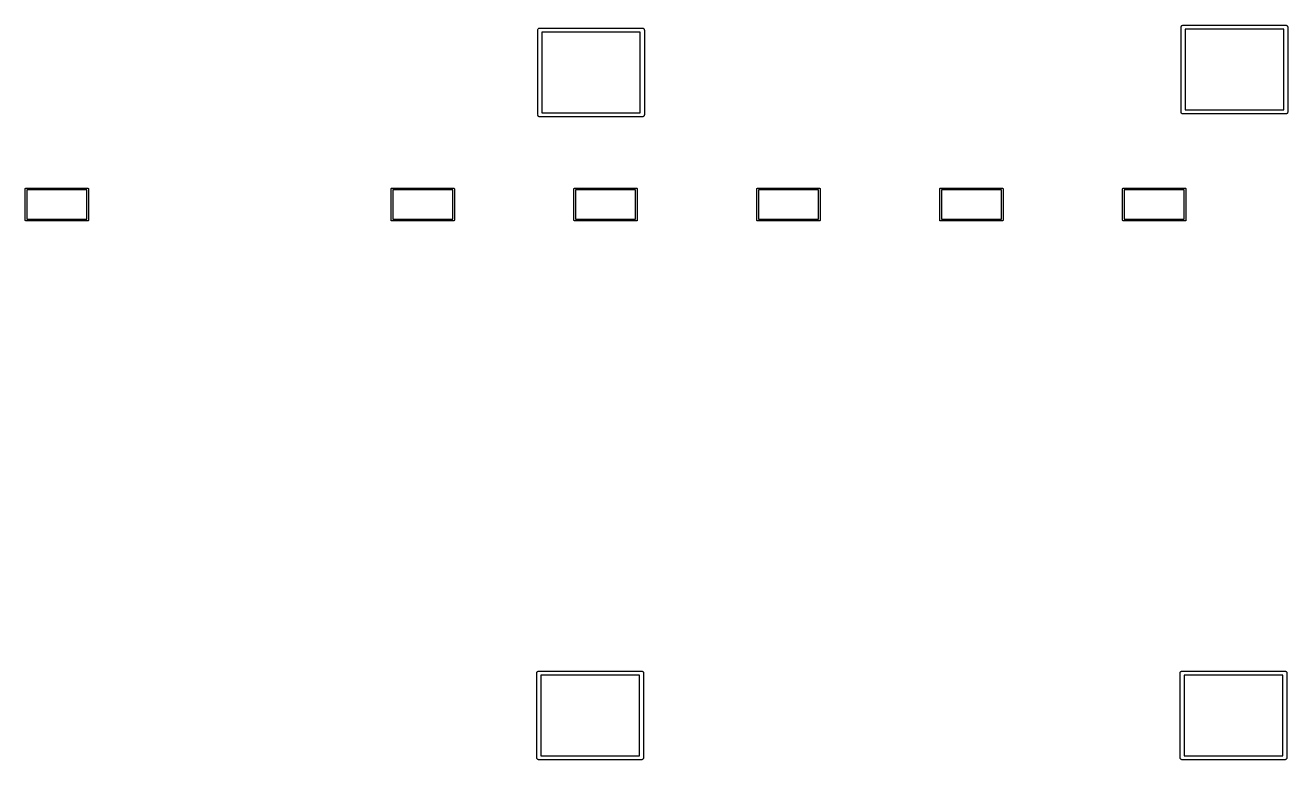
# Model space of a CAD drawing. Extents: x 1.3 to 14.8, y -4.8 to 0.
# Drawn here: x 4.684 to 6.152, y -1.755 to -0.901 of the extents above; entities that cross this region are included whole.
import ezdxf

# ---------------------------------------------------------------- set-up
doc = ezdxf.new("R2010")
doc.units = 0
doc.header["$MEASUREMENT"] = 0
doc.layers.add('BLACK', color=7, linetype='CONTINUOUS')

msp = doc.modelspace()

# ---------------------------------------------------------------- linework, layer by layer
at = {"layer": 'BLACK', "linetype": 'CONTINUOUS'}
for p, q in [((5.27999, -0.906441), (5.28003, -0.905978)), ((5.28, -0.906557), (5.27999, -0.906441)), ((5.28, -1.00475), (5.28, -0.906557)), ((5.28003, -0.905978), (5.28017, -0.905533)), ((5.28017, -0.905533), (5.28039, -0.905122)), ((5.28039, -0.905122), (5.28068, -0.904763)), ((5.28068, -0.904763), (5.28104, -0.904467)), ((5.28104, -0.904467), (5.28145, -0.904248)), ((5.28145, -0.904248), (5.2819, -0.904113)), ((5.2819, -0.904113), (5.28225, -0.904079)), ((5.28225, -0.904079), (5.28236, -0.904067)), ((5.28236, -0.904067), (5.28248, -0.904079)), ((5.28248, -0.904079), (5.40154, -0.904079)), ((5.28472, -0.908803), (5.28472, -1.0025)), ((5.39929, -0.908803), (5.28472, -0.908803)), ((5.39929, -1.0025), (5.39929, -0.908803)), ((5.40154, -0.904079), (5.40165, -0.904067)), ((5.40165, -0.904067), (5.40212, -0.904113)), ((5.40212, -0.904113), (5.40256, -0.904248)), ((5.40256, -0.904248), (5.40297, -0.904467)), ((5.40297, -0.904467), (5.40333, -0.904763)), ((5.40333, -0.904763), (5.40363, -0.905122)), ((5.40363, -0.905122), (5.40385, -0.905533)), ((5.40385, -0.905533), (5.40398, -0.905978)), ((5.40398, -0.905978), (5.40402, -0.906325)), ((5.40402, -0.906325), (5.40402, -1.00475)), ((6.02802, -0.903134), (6.02807, -0.902671)), ((6.02803, -0.90325), (6.02802, -0.903134)), ((6.02803, -1.00144), (6.02803, -0.90325)), ((6.02807, -0.902671), (6.0282, -0.902226)), ((6.0282, -0.902226), (6.02842, -0.901815)), ((6.02842, -0.901815), (6.02872, -0.901455)), ((6.02872, -0.901455), (6.02907, -0.90116)), ((6.02907, -0.90116), (6.02949, -0.900941)), ((6.02949, -0.900941), (6.02993, -0.900806)), ((6.02993, -0.900806), (6.03028, -0.900772)), ((6.03028, -0.900772), (6.03039, -0.90076)), ((6.03039, -0.90076), (6.03051, -0.900772)), ((6.03051, -0.900772), (6.14957, -0.900772)), ((6.03276, -0.905496), (6.03276, -0.999197)), ((6.14732, -0.905496), (6.03276, -0.905496)), ((6.14732, -0.999197), (6.14732, -0.905496)), ((6.14957, -0.900772), (6.14969, -0.90076)), ((6.14969, -0.90076), (6.15015, -0.900806)), ((6.15015, -0.900806), (6.15059, -0.900941)), ((6.15059, -0.900941), (6.151, -0.90116)), ((6.151, -0.90116), (6.15136, -0.901455)), ((6.15136, -0.901455), (6.15166, -0.901815)), ((6.15166, -0.901815), (6.15188, -0.902226)), ((6.15188, -0.902226), (6.15201, -0.902671)), ((6.15201, -0.902671), (6.15205, -0.903018)), ((6.15205, -0.903018), (6.15205, -1.00144)), ((5.27999, -1.00487), (5.28, -1.00475)), ((5.28003, -1.00533), (5.27999, -1.00487)), ((5.28017, -1.00577), (5.28003, -1.00533)), ((5.28039, -1.00618), (5.28017, -1.00577)), ((5.28068, -1.00654), (5.28039, -1.00618)), ((5.28104, -1.00684), (5.28068, -1.00654)), ((5.28145, -1.00706), (5.28104, -1.00684)), ((5.2819, -1.00719), (5.28145, -1.00706)), ((5.28225, -1.00723), (5.2819, -1.00719)), ((5.28236, -1.00724), (5.28225, -1.00723)), ((5.28225, -1.00723), (5.28225, -1.00723)), ((5.28248, -1.00723), (5.28236, -1.00724)), ((5.40154, -1.00723), (5.28248, -1.00723)), ((5.28472, -1.0025), (5.39929, -1.0025)), ((5.40165, -1.00724), (5.40154, -1.00723)), ((5.40177, -1.00723), (5.40165, -1.00724)), ((5.40212, -1.00719), (5.40177, -1.00723)), ((5.40177, -1.00723), (5.40177, -1.00723)), ((5.40256, -1.00706), (5.40212, -1.00719)), ((5.40297, -1.00684), (5.40256, -1.00706)), ((5.40333, -1.00654), (5.40297, -1.00684)), ((5.40363, -1.00618), (5.40333, -1.00654)), ((5.40385, -1.00577), (5.40363, -1.00618)), ((5.40398, -1.00533), (5.40385, -1.00577)), ((5.40399, -1.00524), (5.40398, -1.00533)), ((5.40402, -1.00498), (5.40399, -1.00524)), ((5.40402, -1.00475), (5.40403, -1.00487)), ((5.40403, -1.00487), (5.40402, -1.00498)), ((5.40402, -1.00498), (5.40402, -1.00498)), ((6.02802, -1.00156), (6.02803, -1.00144)), ((6.02807, -1.00202), (6.02802, -1.00156)), ((6.0282, -1.00247), (6.02807, -1.00202)), ((6.02842, -1.00288), (6.0282, -1.00247)), ((6.02872, -1.00324), (6.02842, -1.00288)), ((6.02907, -1.00353), (6.02872, -1.00324)), ((6.02949, -1.00375), (6.02907, -1.00353)), ((6.02993, -1.00389), (6.02949, -1.00375)), ((6.03028, -1.00392), (6.02993, -1.00389)), ((6.03039, -1.00393), (6.03028, -1.00392)), ((6.03028, -1.00392), (6.03028, -1.00392)), ((6.03051, -1.00392), (6.03039, -1.00393)), ((6.14957, -1.00392), (6.03051, -1.00392)), ((6.03276, -0.999197), (6.14732, -0.999197)), ((6.14969, -1.00393), (6.14957, -1.00392)), ((6.1498, -1.00392), (6.14969, -1.00393)), ((6.15015, -1.00389), (6.1498, -1.00392)), ((6.1498, -1.00392), (6.1498, -1.00392)), ((6.15059, -1.00375), (6.15015, -1.00389)), ((6.151, -1.00353), (6.15059, -1.00375)), ((6.15136, -1.00324), (6.151, -1.00353)), ((6.15166, -1.00288), (6.15136, -1.00324)), ((6.15188, -1.00247), (6.15166, -1.00288)), ((6.15201, -1.00202), (6.15188, -1.00247)), ((6.15206, -1.00156), (6.15201, -1.00202)), ((6.15205, -1.00144), (6.15206, -1.00156)), ((4.68425, -1.09113), (4.68427, -1.09094)), ((4.68425, -1.09118), (4.68425, -1.09113)), ((4.68425, -1.12731), (4.68425, -1.09118)), ((4.68427, -1.09094), (4.68432, -1.09076)), ((4.68432, -1.09076), (4.68441, -1.09058)), ((4.68441, -1.09058), (4.68454, -1.09043)), ((4.68454, -1.09043), (4.68469, -1.09031)), ((4.68469, -1.09031), (4.68486, -1.09022)), ((4.68486, -1.09022), (4.68504, -1.09016)), ((4.68504, -1.09016), (4.68519, -1.09015)), ((4.68519, -1.09015), (4.68524, -1.09014)), ((4.68519, -1.09015), (4.68519, -1.09015)), ((4.68524, -1.09014), (4.68528, -1.09015)), ((4.68528, -1.09015), (4.75684, -1.09015)), ((4.68622, -1.09212), (4.68622, -1.12637)), ((4.75591, -1.09212), (4.68622, -1.09212)), ((4.75591, -1.12637), (4.75591, -1.09212)), ((4.75684, -1.09015), (4.75689, -1.09014)), ((4.75689, -1.09014), (4.75694, -1.09015)), ((4.75694, -1.09015), (4.75694, -1.09015)), ((4.75694, -1.09015), (4.75708, -1.09016)), ((4.75708, -1.09016), (4.75727, -1.09022)), ((4.75727, -1.09022), (4.75744, -1.09031)), ((4.75744, -1.09031), (4.75759, -1.09043)), ((4.75759, -1.09043), (4.75771, -1.09058)), ((4.75771, -1.09058), (4.7578, -1.09076)), ((4.7578, -1.09076), (4.75786, -1.09094)), ((4.75786, -1.09094), (4.75788, -1.09113)), ((4.75788, -1.09113), (4.75787, -1.09118)), ((4.75787, -1.09118), (4.75787, -1.12731)), ((5.10952, -1.09113), (5.10954, -1.09094)), ((5.10953, -1.09118), (5.10952, -1.09113)), ((5.10953, -1.12731), (5.10953, -1.09118)), ((5.10954, -1.09094), (5.1096, -1.09076)), ((5.1096, -1.09076), (5.10969, -1.09058)), ((5.10969, -1.09058), (5.10981, -1.09043)), ((5.10981, -1.09043), (5.10996, -1.09031)), ((5.10996, -1.09031), (5.11013, -1.09022)), ((5.11013, -1.09022), (5.11032, -1.09016)), ((5.11032, -1.09016), (5.11046, -1.09015)), ((5.11046, -1.09015), (5.11051, -1.09014)), ((5.11046, -1.09015), (5.11046, -1.09015)), ((5.11051, -1.09014), (5.11056, -1.09015)), ((5.11056, -1.09015), (5.18212, -1.09015)), ((5.1115, -1.09212), (5.1115, -1.12637)), ((5.18118, -1.09212), (5.1115, -1.09212)), ((5.18118, -1.12637), (5.18118, -1.09212)), ((5.18212, -1.09015), (5.18217, -1.09014)), ((5.18217, -1.09014), (5.18221, -1.09015)), ((5.18221, -1.09015), (5.18221, -1.09015)), ((5.18221, -1.09015), (5.18236, -1.09016)), ((5.18236, -1.09016), (5.18254, -1.09022)), ((5.18254, -1.09022), (5.18271, -1.09031)), ((5.18271, -1.09031), (5.18286, -1.09043)), ((5.18286, -1.09043), (5.18299, -1.09058)), ((5.18299, -1.09058), (5.18308, -1.09076)), ((5.18308, -1.09076), (5.18314, -1.09094)), ((5.18314, -1.09094), (5.18315, -1.09113)), ((5.18315, -1.09113), (5.18315, -1.09118)), ((5.18315, -1.09118), (5.18315, -1.12731)), ((5.32216, -1.09113), (5.32218, -1.09094)), ((5.32217, -1.09118), (5.32216, -1.09113)), ((5.32217, -1.12731), (5.32217, -1.09118)), ((5.32218, -1.09094), (5.32224, -1.09076)), ((5.32224, -1.09076), (5.32233, -1.09058)), ((5.32233, -1.09058), (5.32245, -1.09043)), ((5.32245, -1.09043), (5.3226, -1.09031)), ((5.3226, -1.09031), (5.32277, -1.09022)), ((5.32277, -1.09022), (5.32296, -1.09016)), ((5.32296, -1.09016), (5.3231, -1.09015)), ((5.3231, -1.09015), (5.32315, -1.09014)), ((5.3231, -1.09015), (5.3231, -1.09015)), ((5.32315, -1.09014), (5.3232, -1.09015)), ((5.3232, -1.09015), (5.39476, -1.09015)), ((5.32413, -1.09212), (5.32413, -1.12637)), ((5.39382, -1.09212), (5.32413, -1.09212)), ((5.39382, -1.12637), (5.39382, -1.09212)), ((5.39476, -1.09015), (5.3948, -1.09014)), ((5.3948, -1.09014), (5.39485, -1.09015)), ((5.39485, -1.09015), (5.39485, -1.09015)), ((5.39485, -1.09015), (5.395, -1.09016)), ((5.395, -1.09016), (5.39518, -1.09022)), ((5.39518, -1.09022), (5.39535, -1.09031)), ((5.39535, -1.09031), (5.3955, -1.09043)), ((5.3955, -1.09043), (5.39563, -1.09058)), ((5.39563, -1.09058), (5.39572, -1.09076)), ((5.39572, -1.09076), (5.39577, -1.09094)), ((5.39577, -1.09094), (5.39579, -1.09113)), ((5.39579, -1.09113), (5.39579, -1.09118)), ((5.39579, -1.09118), (5.39579, -1.12731)), ((5.5348, -1.09113), (5.53482, -1.09094)), ((5.5348, -1.09118), (5.5348, -1.09113)), ((5.5348, -1.12731), (5.5348, -1.09118)), ((5.53482, -1.09094), (5.53487, -1.09076)), ((5.53487, -1.09076), (5.53497, -1.09058)), ((5.53497, -1.09058), (5.53509, -1.09043)), ((5.53509, -1.09043), (5.53524, -1.09031)), ((5.53524, -1.09031), (5.53541, -1.09022)), ((5.53541, -1.09022), (5.53559, -1.09016)), ((5.53559, -1.09016), (5.53574, -1.09015)), ((5.53574, -1.09015), (5.53579, -1.09014)), ((5.53574, -1.09015), (5.53574, -1.09015)), ((5.53579, -1.09014), (5.53584, -1.09015)), ((5.53584, -1.09015), (5.60739, -1.09015)), ((5.53677, -1.09212), (5.53677, -1.12637)), ((5.60646, -1.09212), (5.53677, -1.09212)), ((5.60646, -1.12637), (5.60646, -1.09212)), ((5.60739, -1.09015), (5.60744, -1.09014)), ((5.60744, -1.09014), (5.60749, -1.09015)), ((5.60749, -1.09015), (5.60749, -1.09015)), ((5.60749, -1.09015), (5.60763, -1.09016)), ((5.60763, -1.09016), (5.60782, -1.09022)), ((5.60782, -1.09022), (5.60799, -1.09031)), ((5.60799, -1.09031), (5.60814, -1.09043)), ((5.60814, -1.09043), (5.60826, -1.09058)), ((5.60826, -1.09058), (5.60835, -1.09076)), ((5.60835, -1.09076), (5.60841, -1.09094)), ((5.60841, -1.09094), (5.60843, -1.09113)), ((5.60843, -1.09113), (5.60843, -1.09118)), ((5.60843, -1.09118), (5.60843, -1.12731)), ((5.74744, -1.09113), (5.74746, -1.09094)), ((5.74744, -1.09118), (5.74744, -1.09113)), ((5.74744, -1.12731), (5.74744, -1.09118)), ((5.74746, -1.09094), (5.74751, -1.09076)), ((5.74751, -1.09076), (5.7476, -1.09058)), ((5.7476, -1.09058), (5.74773, -1.09043)), ((5.74773, -1.09043), (5.74788, -1.09031)), ((5.74788, -1.09031), (5.74805, -1.09022)), ((5.74805, -1.09022), (5.74823, -1.09016)), ((5.74823, -1.09016), (5.74838, -1.09015)), ((5.74838, -1.09015), (5.74843, -1.09014)), ((5.74838, -1.09015), (5.74838, -1.09015)), ((5.74843, -1.09014), (5.74847, -1.09015)), ((5.74847, -1.09015), (5.82003, -1.09015)), ((5.74941, -1.09212), (5.74941, -1.12637)), ((5.81909, -1.09212), (5.74941, -1.09212)), ((5.81909, -1.12637), (5.81909, -1.09212)), ((5.82003, -1.09015), (5.82008, -1.09014)), ((5.82008, -1.09014), (5.82013, -1.09015)), ((5.82013, -1.09015), (5.82013, -1.09015)), ((5.82013, -1.09015), (5.82027, -1.09016)), ((5.82027, -1.09016), (5.82046, -1.09022)), ((5.82046, -1.09022), (5.82063, -1.09031)), ((5.82063, -1.09031), (5.82078, -1.09043)), ((5.82078, -1.09043), (5.8209, -1.09058)), ((5.8209, -1.09058), (5.82099, -1.09076)), ((5.82099, -1.09076), (5.82105, -1.09094)), ((5.82105, -1.09094), (5.82107, -1.09113)), ((5.82107, -1.09113), (5.82106, -1.09118)), ((5.82106, -1.09118), (5.82106, -1.12731)), ((5.96007, -1.09113), (5.96009, -1.09094)), ((5.96008, -1.09118), (5.96007, -1.09113)), ((5.96008, -1.12731), (5.96008, -1.09118)), ((5.96009, -1.09094), (5.96015, -1.09076)), ((5.96015, -1.09076), (5.96024, -1.09058)), ((5.96024, -1.09058), (5.96036, -1.09043)), ((5.96036, -1.09043), (5.96051, -1.09031)), ((5.96051, -1.09031), (5.96068, -1.09022)), ((5.96068, -1.09022), (5.96087, -1.09016)), ((5.96087, -1.09016), (5.96102, -1.09015)), ((5.96102, -1.09015), (5.96106, -1.09014)), ((5.96102, -1.09015), (5.96102, -1.09015)), ((5.96106, -1.09014), (5.96111, -1.09015)), ((5.96111, -1.09015), (6.03267, -1.09015)), ((5.96205, -1.09212), (5.96205, -1.12637)), ((6.03173, -1.09212), (5.96205, -1.09212)), ((6.03173, -1.12637), (6.03173, -1.09212)), ((6.03267, -1.09015), (6.03272, -1.09014)), ((6.03272, -1.09014), (6.03276, -1.09015)), ((6.03276, -1.09015), (6.03276, -1.09015)), ((6.03276, -1.09015), (6.03291, -1.09016)), ((6.03291, -1.09016), (6.03309, -1.09022)), ((6.03309, -1.09022), (6.03327, -1.09031)), ((6.03327, -1.09031), (6.03342, -1.09043)), ((6.03342, -1.09043), (6.03354, -1.09058)), ((6.03354, -1.09058), (6.03363, -1.09076)), ((6.03363, -1.09076), (6.03369, -1.09094)), ((6.03369, -1.09094), (6.03371, -1.09113)), ((6.03371, -1.09113), (6.0337, -1.09118)), ((6.0337, -1.09118), (6.0337, -1.12731)), ((4.68425, -1.12735), (4.68425, -1.12731)), ((4.68427, -1.12755), (4.68425, -1.12735)), ((4.68432, -1.12773), (4.68427, -1.12755)), ((4.68441, -1.1279), (4.68432, -1.12773)), ((4.68454, -1.12805), (4.68441, -1.1279)), ((4.68469, -1.12818), (4.68454, -1.12805)), ((4.68486, -1.12827), (4.68469, -1.12818)), ((4.68504, -1.12832), (4.68486, -1.12827)), ((4.68524, -1.12834), (4.68504, -1.12832)), ((4.68528, -1.12834), (4.68524, -1.12834)), ((4.75684, -1.12834), (4.68528, -1.12834)), ((4.68622, -1.12637), (4.75591, -1.12637)), ((4.75689, -1.12834), (4.75684, -1.12834)), ((4.75708, -1.12832), (4.75689, -1.12834)), ((4.75727, -1.12827), (4.75708, -1.12832)), ((4.75744, -1.12818), (4.75727, -1.12827)), ((4.75759, -1.12805), (4.75744, -1.12818)), ((4.75771, -1.1279), (4.75759, -1.12805)), ((4.7578, -1.12773), (4.75771, -1.1279)), ((4.75786, -1.12755), (4.7578, -1.12773)), ((4.75787, -1.1274), (4.75786, -1.12755)), ((4.75787, -1.12731), (4.75788, -1.12735)), ((4.75788, -1.12735), (4.75787, -1.1274)), ((4.75787, -1.1274), (4.75787, -1.1274)), ((5.10952, -1.12735), (5.10953, -1.12731)), ((5.10954, -1.12755), (5.10952, -1.12735)), ((5.1096, -1.12773), (5.10954, -1.12755)), ((5.10969, -1.1279), (5.1096, -1.12773)), ((5.10981, -1.12805), (5.10969, -1.1279)), ((5.10996, -1.12818), (5.10981, -1.12805)), ((5.11013, -1.12827), (5.10996, -1.12818)), ((5.11032, -1.12832), (5.11013, -1.12827)), ((5.11051, -1.12834), (5.11032, -1.12832)), ((5.11056, -1.12834), (5.11051, -1.12834)), ((5.18212, -1.12834), (5.11056, -1.12834)), ((5.1115, -1.12637), (5.18118, -1.12637)), ((5.18217, -1.12834), (5.18212, -1.12834)), ((5.18236, -1.12832), (5.18217, -1.12834)), ((5.18254, -1.12827), (5.18236, -1.12832)), ((5.18271, -1.12818), (5.18254, -1.12827)), ((5.18286, -1.12805), (5.18271, -1.12818)), ((5.18299, -1.1279), (5.18286, -1.12805)), ((5.18308, -1.12773), (5.18299, -1.1279)), ((5.18314, -1.12755), (5.18308, -1.12773)), ((5.18315, -1.1274), (5.18314, -1.12755)), ((5.18315, -1.12731), (5.18315, -1.12735)), ((5.18315, -1.12735), (5.18315, -1.1274)), ((5.18315, -1.1274), (5.18315, -1.1274)), ((5.32216, -1.12735), (5.32217, -1.12731)), ((5.32218, -1.12755), (5.32216, -1.12735)), ((5.32224, -1.12773), (5.32218, -1.12755)), ((5.32233, -1.1279), (5.32224, -1.12773)), ((5.32245, -1.12805), (5.32233, -1.1279)), ((5.3226, -1.12818), (5.32245, -1.12805)), ((5.32277, -1.12827), (5.3226, -1.12818)), ((5.32296, -1.12832), (5.32277, -1.12827)), ((5.32315, -1.12834), (5.32296, -1.12832)), ((5.3232, -1.12834), (5.32315, -1.12834)), ((5.39476, -1.12834), (5.3232, -1.12834)), ((5.32413, -1.12637), (5.39382, -1.12637)), ((5.3948, -1.12834), (5.39476, -1.12834)), ((5.395, -1.12832), (5.3948, -1.12834)), ((5.39518, -1.12827), (5.395, -1.12832)), ((5.39535, -1.12818), (5.39518, -1.12827)), ((5.3955, -1.12805), (5.39535, -1.12818)), ((5.39563, -1.1279), (5.3955, -1.12805)), ((5.39572, -1.12773), (5.39563, -1.1279)), ((5.39577, -1.12755), (5.39572, -1.12773)), ((5.39579, -1.1274), (5.39577, -1.12755)), ((5.39579, -1.12731), (5.39579, -1.12735)), ((5.39579, -1.12735), (5.39579, -1.1274)), ((5.39579, -1.1274), (5.39579, -1.1274)), ((5.5348, -1.12735), (5.5348, -1.12731)), ((5.53482, -1.12755), (5.5348, -1.12735)), ((5.53487, -1.12773), (5.53482, -1.12755)), ((5.53497, -1.1279), (5.53487, -1.12773)), ((5.53509, -1.12805), (5.53497, -1.1279)), ((5.53524, -1.12818), (5.53509, -1.12805)), ((5.53541, -1.12827), (5.53524, -1.12818)), ((5.53559, -1.12832), (5.53541, -1.12827)), ((5.53579, -1.12834), (5.53559, -1.12832)), ((5.53584, -1.12834), (5.53579, -1.12834)), ((5.60739, -1.12834), (5.53584, -1.12834)), ((5.53677, -1.12637), (5.60646, -1.12637)), ((5.60744, -1.12834), (5.60739, -1.12834)), ((5.60763, -1.12832), (5.60744, -1.12834)), ((5.60782, -1.12827), (5.60763, -1.12832)), ((5.60799, -1.12818), (5.60782, -1.12827)), ((5.60814, -1.12805), (5.60799, -1.12818)), ((5.60826, -1.1279), (5.60814, -1.12805)), ((5.60835, -1.12773), (5.60826, -1.1279)), ((5.60841, -1.12755), (5.60835, -1.12773)), ((5.60843, -1.1274), (5.60841, -1.12755)), ((5.60843, -1.12731), (5.60843, -1.12735)), ((5.60843, -1.12735), (5.60843, -1.1274)), ((5.60843, -1.1274), (5.60843, -1.1274)), ((5.74744, -1.12735), (5.74744, -1.12731)), ((5.74746, -1.12755), (5.74744, -1.12735)), ((5.74751, -1.12773), (5.74746, -1.12755)), ((5.7476, -1.1279), (5.74751, -1.12773)), ((5.74773, -1.12805), (5.7476, -1.1279)), ((5.74788, -1.12818), (5.74773, -1.12805)), ((5.74805, -1.12827), (5.74788, -1.12818)), ((5.74823, -1.12832), (5.74805, -1.12827)), ((5.74843, -1.12834), (5.74823, -1.12832)), ((5.74847, -1.12834), (5.74843, -1.12834)), ((5.82003, -1.12834), (5.74847, -1.12834)), ((5.74941, -1.12637), (5.81909, -1.12637)), ((5.82008, -1.12834), (5.82003, -1.12834)), ((5.82027, -1.12832), (5.82008, -1.12834)), ((5.82046, -1.12827), (5.82027, -1.12832)), ((5.82063, -1.12818), (5.82046, -1.12827)), ((5.82078, -1.12805), (5.82063, -1.12818)), ((5.8209, -1.1279), (5.82078, -1.12805)), ((5.82099, -1.12773), (5.8209, -1.1279)), ((5.82105, -1.12755), (5.82099, -1.12773)), ((5.82106, -1.1274), (5.82105, -1.12755)), ((5.82106, -1.12731), (5.82107, -1.12735)), ((5.82107, -1.12735), (5.82106, -1.1274)), ((5.82106, -1.1274), (5.82106, -1.1274)), ((5.96007, -1.12735), (5.96008, -1.12731)), ((5.96009, -1.12755), (5.96007, -1.12735)), ((5.96015, -1.12773), (5.96009, -1.12755)), ((5.96024, -1.1279), (5.96015, -1.12773)), ((5.96036, -1.12805), (5.96024, -1.1279)), ((5.96051, -1.12818), (5.96036, -1.12805)), ((5.96068, -1.12827), (5.96051, -1.12818)), ((5.96087, -1.12832), (5.96068, -1.12827)), ((5.96106, -1.12834), (5.96087, -1.12832)), ((5.96111, -1.12834), (5.96106, -1.12834)), ((6.03267, -1.12834), (5.96111, -1.12834)), ((5.96205, -1.12637), (6.03173, -1.12637)), ((6.03272, -1.12834), (6.03267, -1.12834)), ((6.03291, -1.12832), (6.03272, -1.12834)), ((6.03309, -1.12827), (6.03291, -1.12832)), ((6.03327, -1.12818), (6.03309, -1.12827)), ((6.03342, -1.12805), (6.03327, -1.12818)), ((6.03354, -1.1279), (6.03342, -1.12805)), ((6.03363, -1.12773), (6.03354, -1.1279)), ((6.03369, -1.12755), (6.03363, -1.12773)), ((6.0337, -1.1274), (6.03369, -1.12755)), ((6.0337, -1.12731), (6.03371, -1.12735)), ((6.03371, -1.12735), (6.0337, -1.1274)), ((6.0337, -1.1274), (6.0337, -1.1274)), ((5.279, -1.65413), (5.27905, -1.65367)), ((5.27902, -1.65425), (5.279, -1.65413)), ((5.27902, -1.75244), (5.27902, -1.65425)), ((5.27905, -1.65367), (5.27919, -1.65323)), ((5.27919, -1.65323), (5.2794, -1.65282)), ((5.2794, -1.65282), (5.2797, -1.65246)), ((5.2797, -1.65246), (5.28006, -1.65216)), ((5.28006, -1.65216), (5.28047, -1.65194)), ((5.28047, -1.65194), (5.28091, -1.65181)), ((5.28091, -1.65181), (5.28126, -1.65177)), ((5.28126, -1.65177), (5.28138, -1.65176)), ((5.28138, -1.65176), (5.28149, -1.65177)), ((5.28149, -1.65177), (5.40055, -1.65177)), ((5.28374, -1.6565), (5.28374, -1.7502)), ((5.39831, -1.6565), (5.28374, -1.6565)), ((5.39831, -1.7502), (5.39831, -1.6565)), ((5.40055, -1.65177), (5.40067, -1.65176)), ((5.40067, -1.65176), (5.40113, -1.65181)), ((5.40113, -1.65181), (5.40158, -1.65194)), ((5.40158, -1.65194), (5.40199, -1.65216)), ((5.40199, -1.65216), (5.40235, -1.65246)), ((5.40235, -1.65246), (5.40264, -1.65282)), ((5.40264, -1.65282), (5.40286, -1.65323)), ((5.40286, -1.65323), (5.403, -1.65367)), ((5.403, -1.65367), (5.40303, -1.65402)), ((5.40303, -1.65402), (5.40303, -1.75244)), ((6.02696, -1.65413), (6.027, -1.65367)), ((6.02697, -1.65425), (6.02696, -1.65413)), ((6.02697, -1.75244), (6.02697, -1.65425)), ((6.027, -1.65367), (6.02714, -1.65323)), ((6.02714, -1.65323), (6.02736, -1.65282)), ((6.02736, -1.65282), (6.02765, -1.65246)), ((6.02765, -1.65246), (6.02801, -1.65216)), ((6.02801, -1.65216), (6.02842, -1.65194)), ((6.02842, -1.65194), (6.02887, -1.65181)), ((6.02887, -1.65181), (6.02921, -1.65177)), ((6.02921, -1.65177), (6.02933, -1.65176)), ((6.02933, -1.65176), (6.02945, -1.65177)), ((6.02945, -1.65177), (6.14851, -1.65177)), ((6.03169, -1.6565), (6.03169, -1.7502)), ((6.14626, -1.6565), (6.03169, -1.6565)), ((6.14626, -1.7502), (6.14626, -1.6565)), ((6.14851, -1.65177), (6.14862, -1.65176)), ((6.14862, -1.65176), (6.14909, -1.65181)), ((6.14909, -1.65181), (6.14953, -1.65194)), ((6.14953, -1.65194), (6.14994, -1.65216)), ((6.14994, -1.65216), (6.1503, -1.65246)), ((6.1503, -1.65246), (6.1506, -1.65282)), ((6.1506, -1.65282), (6.15081, -1.65323)), ((6.15081, -1.65323), (6.15095, -1.65367)), ((6.15095, -1.65367), (6.15098, -1.65402)), ((6.15098, -1.65402), (6.15098, -1.75244)), ((5.279, -1.75256), (5.27902, -1.75244)), ((5.27905, -1.75302), (5.279, -1.75256)), ((5.27919, -1.75347), (5.27905, -1.75302)), ((5.2794, -1.75388), (5.27919, -1.75347)), ((5.2797, -1.75424), (5.2794, -1.75388)), ((5.28006, -1.75453), (5.2797, -1.75424)), ((5.28047, -1.75475), (5.28006, -1.75453)), ((5.28091, -1.75489), (5.28047, -1.75475)), ((5.28126, -1.75492), (5.28091, -1.75489)), ((5.28138, -1.75493), (5.28126, -1.75492)), ((5.28126, -1.75492), (5.28126, -1.75492)), ((5.28149, -1.75492), (5.28138, -1.75493)), ((5.40055, -1.75492), (5.28149, -1.75492)), ((5.28374, -1.7502), (5.39831, -1.7502)), ((5.40067, -1.75493), (5.40055, -1.75492)), ((5.40079, -1.75492), (5.40067, -1.75493)), ((5.40113, -1.75489), (5.40079, -1.75492)), ((5.40079, -1.75492), (5.40079, -1.75492)), ((5.40158, -1.75475), (5.40113, -1.75489)), ((5.40199, -1.75453), (5.40158, -1.75475)), ((5.40235, -1.75424), (5.40199, -1.75453)), ((5.40264, -1.75388), (5.40235, -1.75424)), ((5.40286, -1.75347), (5.40264, -1.75388)), ((5.403, -1.75302), (5.40286, -1.75347)), ((5.40304, -1.75256), (5.403, -1.75302)), ((5.40303, -1.75244), (5.40304, -1.75256)), ((6.02696, -1.75256), (6.02697, -1.75244)), ((6.027, -1.75302), (6.02696, -1.75256)), ((6.02714, -1.75347), (6.027, -1.75302)), ((6.02736, -1.75388), (6.02714, -1.75347)), ((6.02765, -1.75424), (6.02736, -1.75388)), ((6.02801, -1.75453), (6.02765, -1.75424)), ((6.02842, -1.75475), (6.02801, -1.75453)), ((6.02887, -1.75489), (6.02842, -1.75475)), ((6.02921, -1.75492), (6.02887, -1.75489)), ((6.02933, -1.75493), (6.02921, -1.75492)), ((6.02921, -1.75492), (6.02921, -1.75492)), ((6.02945, -1.75492), (6.02933, -1.75493)), ((6.14851, -1.75492), (6.02945, -1.75492)), ((6.03169, -1.7502), (6.14626, -1.7502)), ((6.14862, -1.75493), (6.14851, -1.75492)), ((6.14874, -1.75492), (6.14862, -1.75493)), ((6.14909, -1.75489), (6.14874, -1.75492)), ((6.14874, -1.75492), (6.14874, -1.75492)), ((6.14953, -1.75475), (6.14909, -1.75489)), ((6.14994, -1.75453), (6.14953, -1.75475)), ((6.1503, -1.75424), (6.14994, -1.75453)), ((6.1506, -1.75388), (6.1503, -1.75424)), ((6.15081, -1.75347), (6.1506, -1.75388)), ((6.15095, -1.75302), (6.15081, -1.75347)), ((6.151, -1.75256), (6.15095, -1.75302)), ((6.15098, -1.75244), (6.151, -1.75256))]:
    msp.add_line(p, q, dxfattribs=at)

doc.saveas('drawing.dxf')
